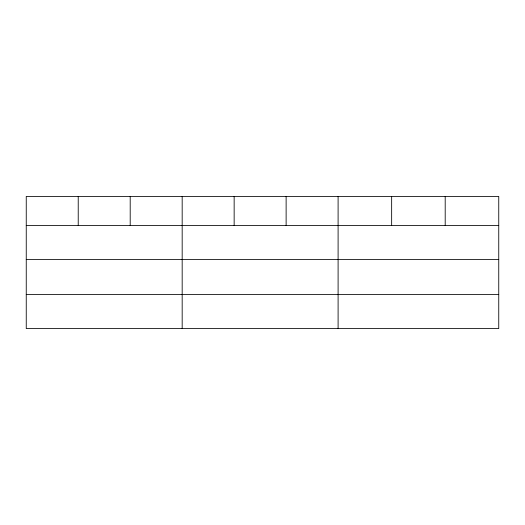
<?xml version="1.0" encoding="UTF-8"?>
<svg xmlns="http://www.w3.org/2000/svg" width="525" height="525" viewBox="0 0 525 525"><rect width="100%" height="100%" fill="white"/><g stroke="black" fill="none" stroke-linecap="round" stroke-linejoin="round"><path stroke-width="0.79" d="M498.75 259.521L498.75 196.435L26.25 196.435L26.25 328.565L498.75 328.565L498.75 259.521L26.25 259.521M26.25 225.514L498.75 225.514M26.25 294.558L498.75 294.558M445.2 196.435L445.2 225.514M391.65 196.435L391.65 225.514M338.1 196.435L338.1 328.565M286.125 196.435L286.125 225.514M234.15 196.435L234.15 225.514M182.175 196.435L182.175 328.565M130.2 196.435L130.2 225.514M78.225 196.435L78.225 225.514"/></g></svg>
